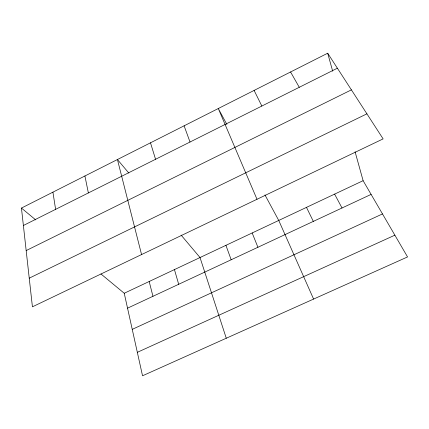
<?xml version="1.0" encoding="UTF-8"?>
<svg xmlns="http://www.w3.org/2000/svg" width="429" height="429" viewBox="0 0 429 429"><rect width="100%" height="100%" fill="white"/><g stroke="black" fill="none" stroke-linecap="round" stroke-linejoin="round"><path stroke-width="0.64" d="M21.45 208.07L327.686 53.212L383.124 138.883L32.422 306.826L21.45 208.07L35.736 219.911M23.386 225.493L337.387 68.2M26.174 250.574L351.405 89.865M29.236 278.164L366.918 113.835M100.96 273.965L124.233 293.254L363.116 180.684L355.083 151.775M127.542 308.172L371.106 194.401M132.245 329.365L382.491 213.937M137.334 352.327L394.868 235.172M128.829 173.053L117.433 159.534L141.565 254.558M181.118 235.113L200.021 257.545L226.276 338.234M363.116 180.684L407.55 256.939L142.535 375.788L124.233 293.254M290.572 71.981L299.27 87.291M226.882 124.442L218.286 108.532L257.003 199.276M264.966 194.943L278.743 220.447L313.594 299.077M334.609 194.117L342.015 207.99M254.113 90.417L261.84 106.043M306.488 207.368L313.326 221.391M252.166 232.968L257.92 247.27M184.105 125.82L190.02 142.02M225.927 245.334L231.167 259.77M150.493 142.814L155.561 159.282M174.442 269.6L178.689 284.282M327.686 53.212L332.679 71.176M149.179 281.499L152.955 296.3M84.915 175.976L88.369 192.943M52.923 192.154L55.609 209.357"/></g></svg>
